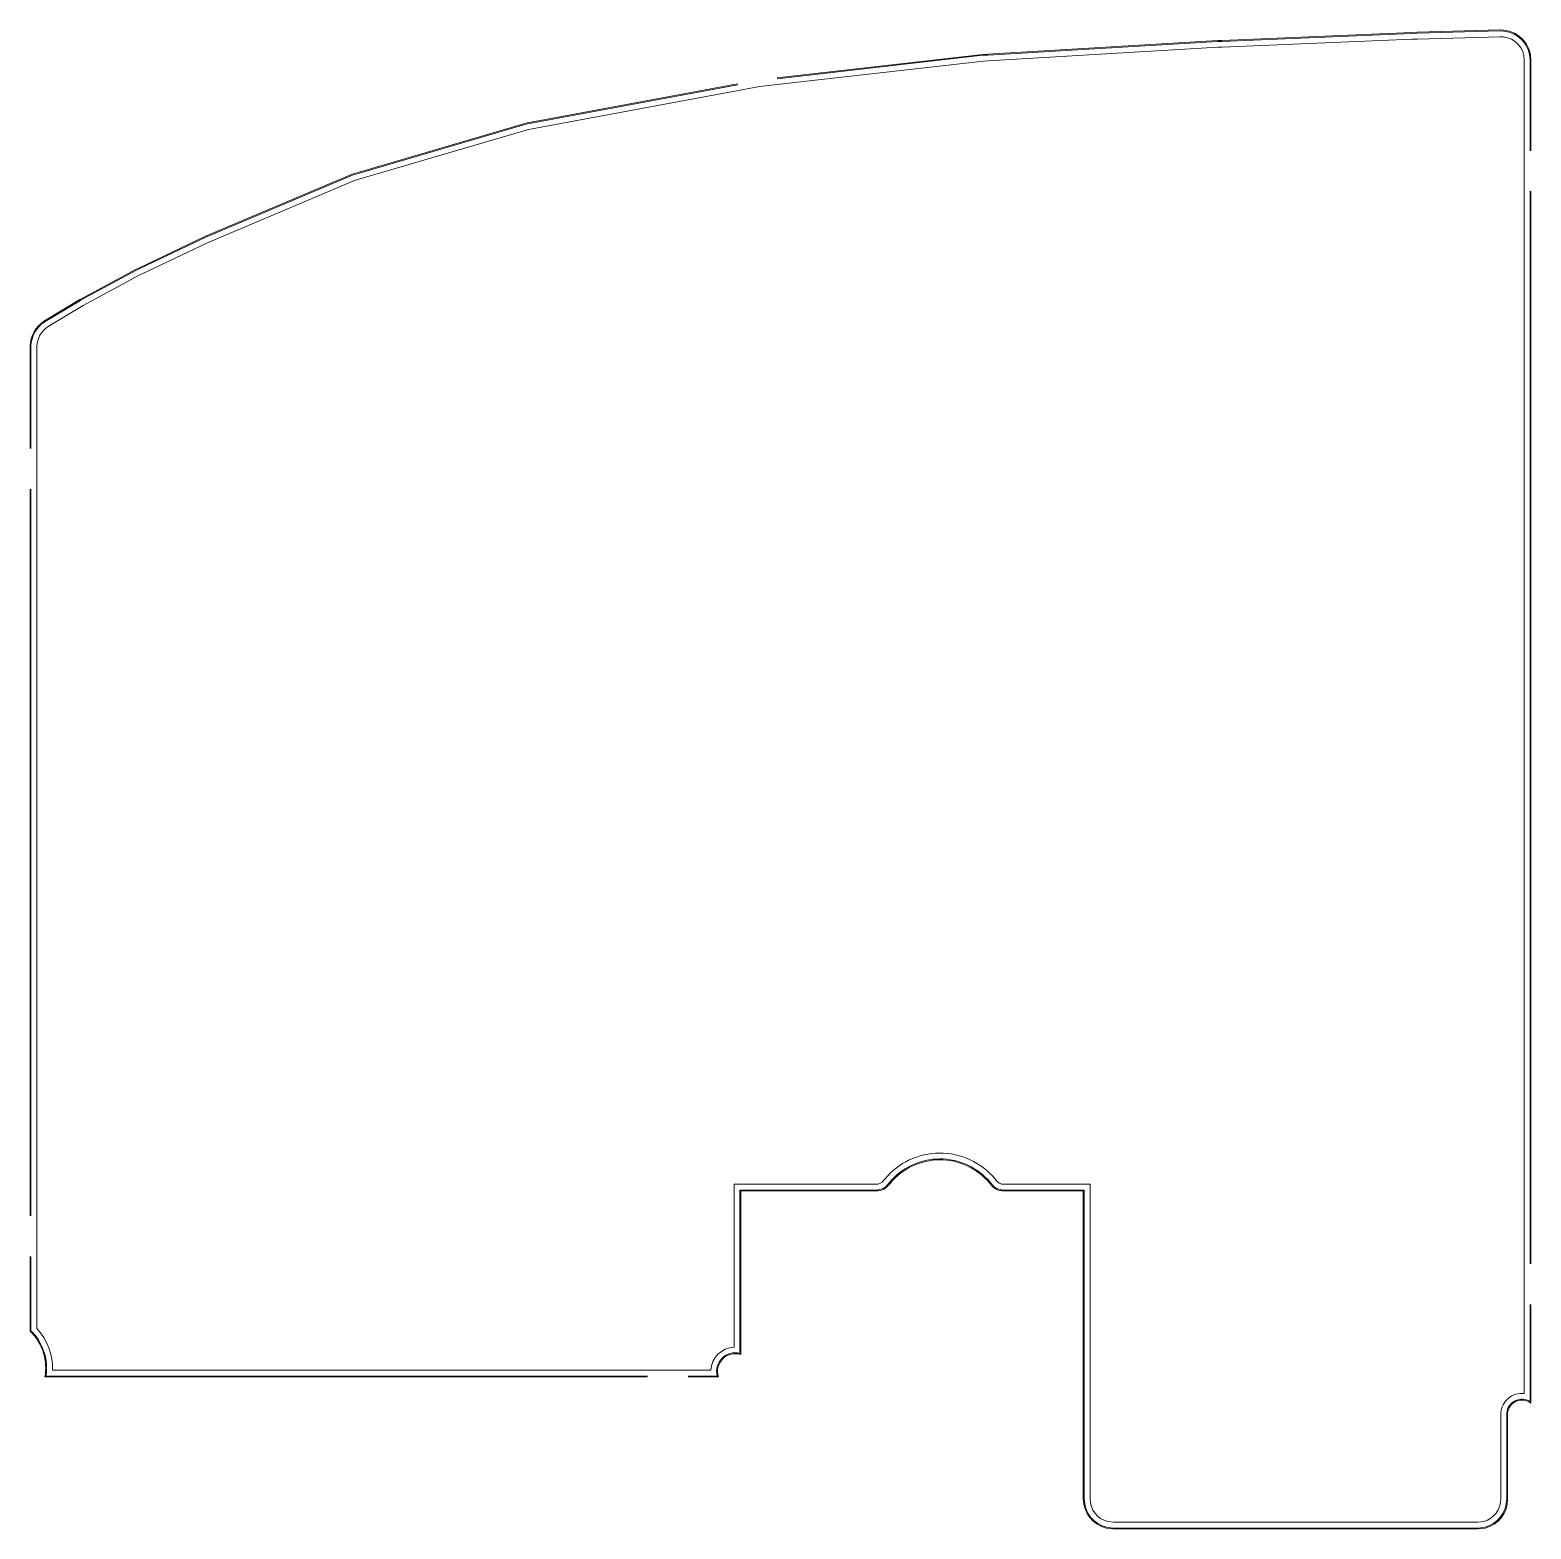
# Model space of a CAD drawing. Header units: inches. Extents: x 0 to 16.1, y 0 to 16.1.
import ezdxf

# ---------------------------------------------------------------- set-up
doc = ezdxf.new("R2010")
doc.units = ezdxf.units.IN
doc.header["$MEASUREMENT"] = 0
doc.layers.add('finish', color=7, linetype='Continuous')
doc.layers.add('rough', color=7, linetype='Continuous')

msp = doc.modelspace()

# ---------------------------------------------------------------- linework, layer by layer
at = {"lineweight": 15}
msp.add_line((11.651, 0.068), (11.651, 0.068), dxfattribs=at)
at = {"color": 1, "lineweight": 15}
msp.add_lwpolyline([(0.071, 2.152), (0.071, 12.711), (0.071, 12.711, -0.245363), (0.192, 12.925), (0.192, 12.925), (0.571, 13.152), (0.571, 13.153), (1.173, 13.477), (1.206, 13.493), (1.913, 13.831), (1.956, 13.849), (3.487, 14.496), (3.559, 14.517), (5.361, 15.044), (5.401, 15.052), (7.848, 15.506), (7.904, 15.513), (10.253, 15.78), (10.306, 15.784), (12.779, 15.929), (12.82, 15.931), (14.865, 16.017), (14.922, 16.018), (15.811, 16.042), (15.845, 16.041, -0.386129), (16.071, 15.792), (16.071, 15.765), (16.071, 1.524), (16.071, 1.452, 0.422616), (15.819, 1.243), (15.819, 1.181), (15.819, 1.08), (15.819, 1.018), (15.819, 0.664), (15.819, 0.605), (15.819, 0.382), (15.819, 0.318, -0.341311), (15.635, 0.076), (15.57, 0.068), (11.651, 0.068), (11.591, 0.075, -0.345056), (11.401, 0.318), (11.401, 0.382), (11.401, 0.605), (11.401, 1.018), (11.401, 3.65), (11.401, 3.702), (10.575, 3.702), (10.471, 3.702, -0.231791), (10.392, 3.741), (10.375, 3.763, 0.468615), (9.192, 3.758), (9.179, 3.741, -0.231791), (9.1, 3.702), (9.006, 3.702), (7.736, 3.702), (7.571, 3.702), (7.571, 2.133), (7.571, 1.952, 0.383653), (7.321, 1.702), (7.285, 1.702), (0.354, 1.702), (0.239, 1.702, 0.199371), (0.071, 2.152)], format="xyb", dxfattribs=at)
at = {"layer": 'finish', "lineweight": 15}
for points in [[(8.035, 15.59), (10.248, 15.843), (10.303, 15.846), (12.775, 15.991), (12.818, 15.993), (14.863, 16.079), (14.92, 16.081), (15.811, 16.105), (15.849, 16.104, -0.388208), (16.133, 15.792), (16.133, 15.765), (16.133, 14.816)], [(0.008, 11.614), (0.008, 12.712), (0.008, 12.713, -0.246267), (0.159, 12.978), (0.16, 12.979), (0.54, 13.207), (0.541, 13.208), (1.144, 13.533), (1.179, 13.549), (1.888, 13.888), (1.932, 13.906), (3.466, 14.555), (3.542, 14.577), (5.347, 15.105), (5.389, 15.113), (7.612, 15.526)], [(16.133, 2.409), (16.133, 1.524), (16.133, 1.367, 0.556138), (15.882, 1.241), (15.882, 1.181), (15.882, 1.08), (15.882, 1.018), (15.882, 0.664), (15.882, 0.605), (15.882, 0.382), (15.882, 0.318, -0.345021), (15.647, 0.015), (15.574, 0.005), (11.647, 0.005), (11.58, 0.013, -0.348632), (11.338, 0.318), (11.338, 0.382), (11.338, 0.605), (11.338, 1.018), (11.338, 3.64), (10.575, 3.64), (10.471, 3.64, -0.230626), (10.343, 3.702), (10.326, 3.723, 0.468185), (9.241, 3.719), (9.228, 3.702, -0.230869), (9.1, 3.64), (9.006, 3.64), (7.736, 3.64), (7.633, 3.64), (7.633, 2.133), (7.633, 1.884, 0.564935), (7.389, 1.64), (7.285, 1.64), (7.076, 1.64)], [(6.64, 1.64), (0.354, 1.64), (0.17, 1.64, 0.229539), (0.025, 2.11), (0.008, 2.124), (0.008, 2.152), (0.008, 2.924)]]:
    msp.add_lwpolyline(points, format="xyb", dxfattribs=at)
for points in [[(16.133, 14.38), (16.133, 2.847)], [(0.008, 3.361), (0.008, 11.177)]]:
    msp.add_lwpolyline(points, dxfattribs=at)
at = {"layer": 'rough', "lineweight": 15}
for points in [[(8.035, 15.6), (10.247, 15.853), (10.302, 15.856), (12.775, 16.001), (12.817, 16.003), (14.863, 16.089), (14.92, 16.091), (15.811, 16.115), (15.849, 16.114, -0.388484), (16.143, 15.792), (16.143, 15.765), (16.143, 14.815)], [(-0.002, 11.614), (-0.002, 12.712), (-0.002, 12.714, -0.246387), (0.154, 12.987), (0.155, 12.988), (0.535, 13.216), (0.536, 13.216), (1.14, 13.542), (1.175, 13.558), (1.884, 13.897), (1.928, 13.915), (3.463, 14.564), (3.539, 14.587), (5.345, 15.115), (5.387, 15.123), (7.609, 15.536)], [(16.143, 2.409), (16.143, 1.524), (16.143, 1.348, 0.594904), (15.892, 1.24), (15.892, 1.181), (15.892, 1.08), (15.892, 1.018), (15.892, 0.664), (15.892, 0.605), (15.892, 0.382), (15.892, 0.318, -0.345513), (15.649, 0.005), (15.575, -0.005), (11.646, -0.005), (11.578, 0.003, -0.349106), (11.328, 0.318), (11.328, 0.382), (11.328, 0.605), (11.328, 1.018), (11.328, 3.63), (10.575, 3.63), (10.471, 3.63, -0.230502), (10.336, 3.696), (10.319, 3.717, 0.468111), (9.249, 3.712), (9.236, 3.696, -0.230771), (9.1, 3.63), (9.006, 3.63), (7.736, 3.63), (7.643, 3.63), (7.643, 2.133), (7.643, 1.871, 0.610173), (7.402, 1.63), (7.285, 1.63), (7.077, 1.63)], [(6.64, 1.63), (0.354, 1.63), (0.159, 1.63, 0.235084), (0.018, 2.103), (-0.002, 2.122), (-0.002, 2.152), (-0.002, 2.924)]]:
    msp.add_lwpolyline(points, format="xyb", dxfattribs=at)
for points in [[(16.143, 14.382), (16.143, 2.847)], [(-0.002, 3.361), (-0.002, 11.177)]]:
    msp.add_lwpolyline(points, dxfattribs=at)

doc.saveas('drawing.dxf')
